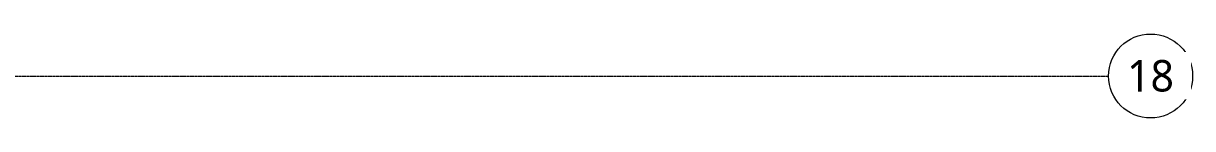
# Model space of a CAD drawing. Header units: inches. Extents: x -1714 to 1984, y -1043 to 970.
# Drawn here: x 1316 to 1984, y -797 to -749 of the extents above; entities that cross this region are included whole.
import ezdxf

# ---------------------------------------------------------------- set-up
doc = ezdxf.new("R2010")
doc.units = ezdxf.units.IN
doc.header["$MEASUREMENT"] = 0
doc.linetypes.add('Grid Line 1_2_', pattern=[0.875, 0.5, -0.125, 0.125, -0.125])
doc.layers.add('S-GRID', color=1, linetype='Continuous', lineweight=9)
doc.layers.add('S-GRID-IDEN', color=1, linetype='Continuous', lineweight=9)
doc.styles.add('Trebuchet MS_1', font='trebuc.ttf', dxfattribs={"height": 18})

# ---------------------------------------------------------------- blocks, each defined once
blk = doc.blocks.new('Grid - Grid Head - Circle-50561-L2 - Architectural')
at = {"layer": 'S-GRID-IDEN'}
blk.add_circle((0, 0), 0.25, dxfattribs=at)

msp = doc.modelspace()

# ---------------------------------------------------------------- linework, layer by layer
at = {"layer": 'S-GRID', "linetype": 'Grid Line 1_2_'}
msp.add_line((-1714.25, -772.79), (1936.33, -772.79), dxfattribs=at)

# ---------------------------------------------------------------- block references
at = {"layer": 'S-GRID-IDEN', "xscale": 95.99999999999994, "yscale": 95.99999999999994, "zscale": 95.99999999999994, "rotation": 269.9999999999994}
msp.add_blockref('Grid - Grid Head - Circle-50561-L2 - Architectural', (1960.33, -772.79), dxfattribs=at)

# ---------------------------------------------------------------- next in the draw order: texts
at = {"layer": 'S-GRID-IDEN', "insert": (1946.86, -763.66), "char_height": 18, "width": 32.118, "attachment_point": 1, "style": 'Trebuchet MS_1', "bg_fill": 3, "box_fill_scale": 1.25, "bg_fill_color": 256, "bg_fill_true_color": 13158600, "bg_fill_transparency": 0}
msp.add_mtext('18', dxfattribs=at)

doc.saveas('drawing.dxf')
